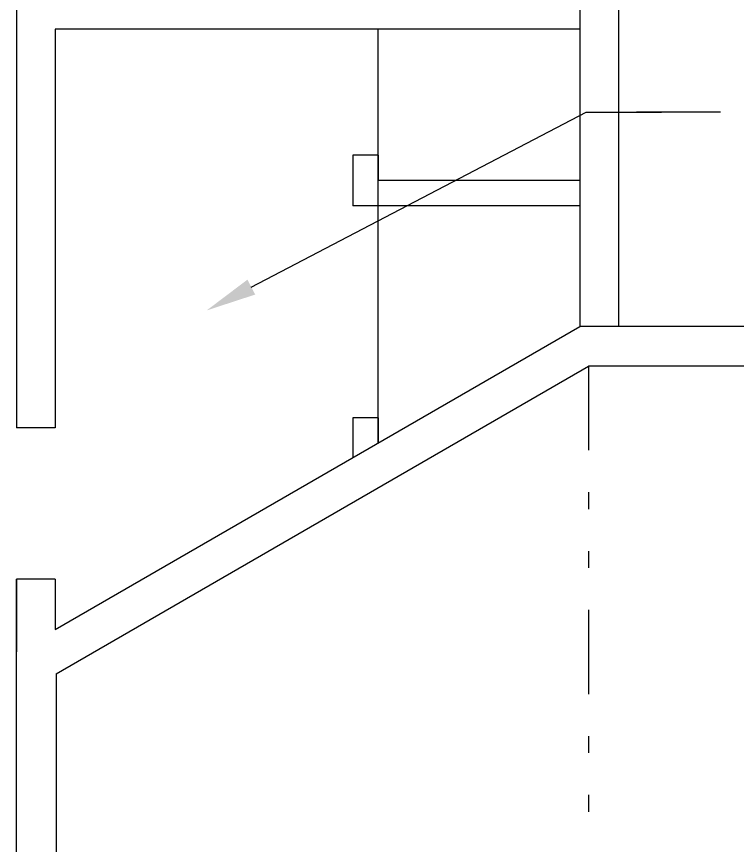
# Model space of a CAD drawing. Extents: x 8365 to 8547, y -347 to -272.
# Drawn here: x 8523.56 to 8527.85, y -319.387 to -314.458 of the extents above; entities that cross this region are included whole.
import ezdxf

# ---------------------------------------------------------------- set-up
doc = ezdxf.new("R2010")
doc.units = 0
doc.linetypes.add('DIVIDE', pattern=[1.25, 0.5, -0.25, 0, -0.25, 0, -0.25])
doc.layers.add('1', color=7, linetype='CONTINUOUS')

# ---------------------------------------------------------------- blocks, each defined once
blk = doc.blocks.new('*O70')
at = {"layer": '1', "color": 7, "linetype": 'CONTINUOUS'}
blk.add_line((0.5, 0), (0, 0), dxfattribs=at)
blk = doc.blocks.new('*X106')
at = {"layer": '1', "color": 7, "linetype": 'CONTINUOUS'}
for p, q in [((8524.9574, -316.0665), (8526.9492, -315.0262)), ((8526.9492, -315.0262), (8527.3992, -315.0262))]:
    blk.add_line(p, q, dxfattribs=at)
blk.add_solid([(8524.9805, -316.1109), (8524.6915, -316.2054), (8524.9342, -316.0222)], dxfattribs=at)

msp = doc.modelspace()

# ---------------------------------------------------------------- linework, layer by layer
at = {"layer": '1', "color": 1, "linetype": 'CONTINUOUS'}
for p, q in [((8523.5602, -310.9619), (8523.5602, -316.9037)), ((8526.9119, -311.5642), (8526.9119, -316.3014)), ((8527.1419, -311.5642), (8527.1419, -316.3014)), ((8526.9119, -314.5328), (8523.7902, -314.5328)), ((8523.7902, -314.5328), (8523.7902, -316.9037)), ((8525.7119, -316.9942), (8525.7119, -314.5328)), ((8525.5619, -315.2828), (8525.5619, -315.5828)), ((8525.7119, -315.2828), (8525.5619, -315.2828)), ((8525.7119, -315.2828), (8525.7119, -315.4328)), ((8526.9119, -315.4328), (8525.7119, -315.4328)), ((8526.9119, -315.5828), (8525.5619, -315.5828)), ((8523.7902, -318.1037), (8526.9119, -316.3014)), ((8523.7902, -318.1037), (8526.9119, -316.3014)), ((8532.8736, -316.3014), (8526.9119, -316.3014)), ((8523.7952, -318.3664), (8526.9649, -316.5364)), ((8523.7952, -318.3664), (8526.9649, -316.5364)), ((8532.8206, -316.5364), (8526.9649, -316.5364)), ((8525.5619, -316.8442), (8525.5619, -317.0808)), ((8525.7119, -316.8442), (8525.5619, -316.8442)), ((8525.7119, -316.8442), (8525.7119, -316.9942)), ((8523.7902, -316.9037), (8523.5602, -316.9037)), ((8523.5602, -322.8392), (8523.5602, -317.8037)), ((8523.7902, -317.8037), (8523.5602, -317.8037)), ((8523.5602, -317.8037), (8523.5602, -318.2365)), ((8523.7902, -317.8037), (8523.7902, -318.1037)), ((8523.7952, -318.3664), (8523.7952, -322.7093))]:
    msp.add_line(p, q, dxfattribs=at)
at = {"layer": '1', "color": 5, "linetype": 'DIVIDE'}
msp.add_line((8526.9649, -316.5364), (8526.9649, -324.4986), dxfattribs=at)

# ---------------------------------------------------------------- block references
at = {"layer": '1', "color": 7, "linetype": 'CONTINUOUS'}
msp.add_blockref('*X106', (0, 0), dxfattribs=at)
at = {"layer": '1', "color": 1, "linetype": 'CONTINUOUS'}
msp.add_blockref('*O70', (8527.2492, -315.0263), dxfattribs=at)

doc.saveas('drawing.dxf')
